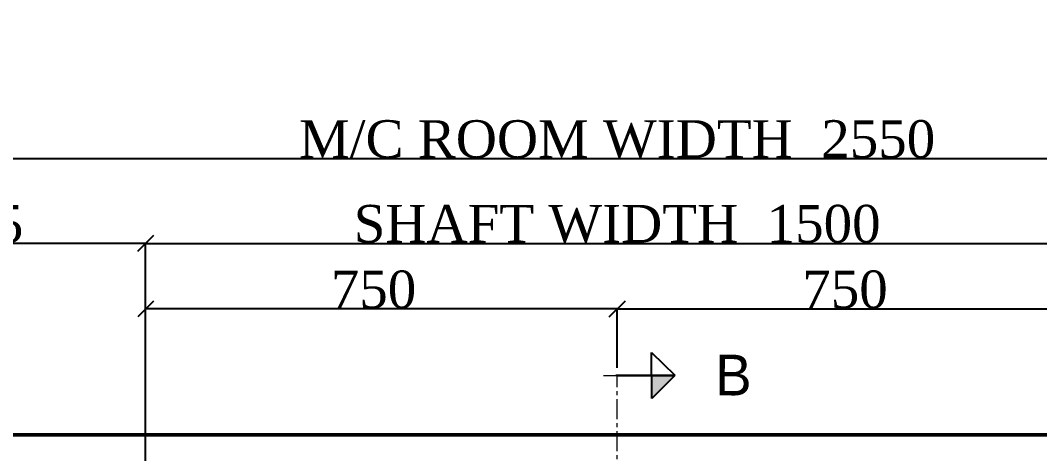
# Model space of a CAD drawing. Header units: millimetres. Extents: x -665 to 1025160, y -28012 to 4210.
# Drawn here: x 17528 to 19149, y -530 to 160 of the extents above; entities that cross this region are included whole.
import ezdxf

# ---------------------------------------------------------------- set-up
doc = ezdxf.new("R2010")
doc.units = ezdxf.units.MM
doc.linetypes.add('$0$CENTER', pattern=[50.8, 31.75, -6.35, 6.35, -6.35])
for name, color, linetype, lineweight in [('$0$Car', 3, 'Continuous', 18), ('$0$CL', 2, '$0$CENTER', 0), ('$0$Wall', 1, 'Continuous', 50)]:
    doc.layers.add(name, color=color, linetype=linetype, lineweight=lineweight)
doc.styles.add('$0$nassar2', font='cent.shx', dxfattribs={"height": 60})
doc.dimstyles.new('$0$Nassar2', dxfattribs={"dimtxt": 35, "dimasz": 25, "dimexe": 1.25, "dimexo": 0.625, "dimtad": 1, "dimtxsty": '$0$nassar2', "dimblk": '$0$_Oblique', "dimcen": 2.5, "dimadec": 0, "dimazin": 0, "dimtfac": 1, "dimtmove": 0, "dimatfit": 3, "dimldrblk": '$0$_Oblique', "dimfxl": 1, "dimarcsym": 0})

# ---------------------------------------------------------------- blocks, each defined once
blk = doc.blocks.new('$0$_Oblique')
at = {"color": 0, "linetype": 'ByBlock', "lineweight": -2}
blk.add_line((-0.5, -0.5), (0.5, 0.5), dxfattribs=at)
blk = doc.blocks.new('*D62')
at = {"color": 0, "lineweight": -2, "transparency": 16777216}
for p, q in [((17726.9, -500.1), (17726.9, -298.6)), ((18476.9, -299.8), (17726.9, -299.8)), ((18476.9, -393.7), (18476.9, -298.6))]:
    blk.add_line(p, q, dxfattribs=at)
at = {"layer": 'Defpoints', "color": 0, "transparency": 16777216}
for p in [(17726.9, -299.8), (18476.9, -394.3), (17726.9, -500.7)]:
    blk.add_point(p, dxfattribs=at)
at = {"color": 0, "lineweight": -2, "transparency": 16777216, "xscale": 25, "yscale": 25, "zscale": 25, "rotation": 180}
blk.add_blockref('$0$_Oblique', (17726.9, -299.8), dxfattribs=at)
at = {"color": 0, "lineweight": -2, "transparency": 16777216, "xscale": 25, "yscale": 25, "zscale": 25}
blk.add_blockref('$0$_Oblique', (18476.9, -299.8), dxfattribs=at)
at = {"color": 0, "transparency": 16777216, "insert": (18089.4, -269.2), "char_height": 60, "attachment_point": 5, "style": '$0$nassar2'}
blk.add_mtext('750', dxfattribs=at)
blk = doc.blocks.new('*D63')
at = {"color": 0, "lineweight": -2, "transparency": 16777216}
for p, q in [((18476.9, -388.9), (18476.9, -298.6)), ((18476.9, -299.8), (19226.9, -299.8)), ((19226.9, -500.1), (19226.9, -298.6))]:
    blk.add_line(p, q, dxfattribs=at)
at = {"layer": 'Defpoints', "color": 0, "transparency": 16777216}
for p in [(19226.9, -299.8), (18476.9, -389.5), (19226.9, -500.7)]:
    blk.add_point(p, dxfattribs=at)
at = {"color": 0, "lineweight": -2, "transparency": 16777216, "xscale": 25, "yscale": 25, "zscale": 25, "rotation": 180}
blk.add_blockref('$0$_Oblique', (18476.9, -299.8), dxfattribs=at)
at = {"color": 0, "lineweight": -2, "transparency": 16777216, "xscale": 25, "yscale": 25, "zscale": 25}
blk.add_blockref('$0$_Oblique', (19226.9, -299.8), dxfattribs=at)
at = {"color": 0, "transparency": 16777216, "insert": (18839.4, -269.2), "char_height": 60, "attachment_point": 5, "style": '$0$nassar2'}
blk.add_mtext('750', dxfattribs=at)
blk = doc.blocks.new('*D70')
at = {"color": 0, "lineweight": -2, "transparency": 16777216}
for p, q in [((17201.9, -703.8), (17201.9, -59.4)), ((19751.9, -60.6), (17201.9, -60.6)), ((19751.9, -703.8), (19751.9, -59.4))]:
    blk.add_line(p, q, dxfattribs=at)
at = {"layer": 'Defpoints', "color": 0, "transparency": 16777216}
for p in [(17201.9, -60.6), (17201.9, -704.4), (19751.9, -704.4)]:
    blk.add_point(p, dxfattribs=at)
at = {"color": 0, "lineweight": -2, "transparency": 16777216, "xscale": 25, "yscale": 25, "zscale": 25, "rotation": 180}
blk.add_blockref('$0$_Oblique', (17201.9, -60.6), dxfattribs=at)
at = {"color": 0, "lineweight": -2, "transparency": 16777216, "xscale": 25, "yscale": 25, "zscale": 25}
blk.add_blockref('$0$_Oblique', (19751.9, -60.6), dxfattribs=at)
at = {"color": 0, "transparency": 16777216, "insert": (18476.9, -30), "char_height": 60, "attachment_point": 5, "style": '$0$nassar2'}
blk.add_mtext('M/C ROOM WIDTH  2550', dxfattribs=at)
blk = doc.blocks.new('*D71')
at = {"color": 0, "lineweight": -2, "transparency": 16777216}
for p, q in [((17726.9, -703.8), (17726.9, -194.3)), ((19226.9, -703.8), (19226.9, -194.3)), ((17726.9, -195.6), (19226.9, -195.6))]:
    blk.add_line(p, q, dxfattribs=at)
at = {"layer": 'Defpoints', "color": 0, "transparency": 16777216}
for p in [(19226.9, -195.6), (17726.9, -704.4), (19226.9, -704.4)]:
    blk.add_point(p, dxfattribs=at)
at = {"color": 0, "lineweight": -2, "transparency": 16777216, "xscale": 25, "yscale": 25, "zscale": 25, "rotation": 180}
blk.add_blockref('$0$_Oblique', (17726.9, -195.6), dxfattribs=at)
at = {"color": 0, "lineweight": -2, "transparency": 16777216, "xscale": 25, "yscale": 25, "zscale": 25}
blk.add_blockref('$0$_Oblique', (19226.9, -195.6), dxfattribs=at)
at = {"color": 0, "transparency": 16777216, "insert": (18476.9, -164.9), "char_height": 60, "attachment_point": 5, "style": '$0$nassar2'}
blk.add_mtext('SHAFT WIDTH  1500', dxfattribs=at)
blk = doc.blocks.new('*D73')
at = {"color": 0, "lineweight": -2, "transparency": 16777216}
for p, q in [((17201.9, -270.5), (17201.9, -194.3)), ((17726.9, -270.5), (17726.9, -194.3)), ((17726.9, -195.6), (17201.9, -195.6))]:
    blk.add_line(p, q, dxfattribs=at)
at = {"layer": 'Defpoints', "color": 0, "transparency": 16777216}
for p in [(17201.9, -195.6), (17201.9, -271.1), (17726.9, -271.1)]:
    blk.add_point(p, dxfattribs=at)
at = {"color": 0, "lineweight": -2, "transparency": 16777216, "xscale": 25, "yscale": 25, "zscale": 25, "rotation": 180}
blk.add_blockref('$0$_Oblique', (17201.9, -195.6), dxfattribs=at)
at = {"color": 0, "lineweight": -2, "transparency": 16777216, "xscale": 25, "yscale": 25, "zscale": 25}
blk.add_blockref('$0$_Oblique', (17726.9, -195.6), dxfattribs=at)
at = {"color": 0, "transparency": 16777216, "insert": (17464.4, -164.9), "char_height": 60, "attachment_point": 5, "style": '$0$nassar2'}
blk.add_mtext('525', dxfattribs=at)

msp = doc.modelspace()

# ---------------------------------------------------------------- hatches: boundary and pattern name
at = {"layer": '$0$Car', "lineweight": 25, "ltscale": 4, "transparency": 16777216}
h = msp.add_hatch(color=256, dxfattribs=at)
h.dxf.hatch_style = 1
h.paths.add_polyline_path([(18531.899, -405.811), (18532.007, -442.562), (18568.429, -405.71)])

# ---------------------------------------------------------------- linework, layer by layer
at = {"layer": '$0$Car', "lineweight": 25, "ltscale": 4}
for p, q in [((18532.007, -442.562), (18531.805, -369.06)), ((18531.805, -369.06), (18568.546, -405.585)), ((18565.823, -405.71), (18474.643, -405.961)), ((18477.25, -405.961), (18568.429, -405.71)), ((18568.429, -405.71), (18532.007, -442.562))]:
    msp.add_line(p, q, dxfattribs=at)
at = {"layer": '$0$Car', "ltscale": 4}
msp.add_line((18455.111, -405.811), (18531.899, -405.811), dxfattribs=at)
at = {"layer": '$0$CL'}
msp.add_line((18476.91, -2812.325), (18476.91, -405.67), dxfattribs=at)
at = {"layer": '$0$Wall'}
msp.add_lwpolyline([(19751.91, -3604.378), (19951.91, -3604.378), (19951.91, -500.676), (17001.91, -500.676), (17001.91, -3604.378), (17976.91, -3604.378)], dxfattribs=at)

# ---------------------------------------------------------------- texts
at = {"ltscale": 4, "insert": (18691.053, -372.94), "char_height": 65, "attachment_point": 3, "rotation": 359.727953}
msp.add_mtext_dynamic_manual_height_columns('B', width=315.98199, gutter_width=125, heights=[0], dxfattribs=at)

# ---------------------------------------------------------------- dimensions: what is measured, and where the dimension line sits
for base, p1, p2, text, picture, middle in [((17201.91, -60.625), (19751.91, -704.378), (17201.91, -704.378), 'M/C ROOM WIDTH  <>', '*D70', (18476.91, -60.625)), ((19226.91, -195.56), (17726.91, -704.378), (19226.91, -704.378), 'SHAFT WIDTH  <>', '*D71', (18476.91, -195.56))]:
    dim = msp.add_linear_dim(base=base, p1=p1, p2=p2, text=text, dimstyle='$0$Nassar2')
    dim.commit()
    dim.dimension.update_dxf_attribs({"geometry": picture, "text_midpoint": middle, "dimtype": 160})
for base, p1, p2, picture, middle in [((17201.91, -195.56), (17726.91, -271.11), (17201.91, -271.11), '*D73', (17464.41, -195.56)), ((17726.91, -299.844), (18476.907, -394.344), (17726.91, -500.676), '*D62', (18089.408, -299.844)), ((19226.91, -299.844), (18476.91, -389.543), (19226.91, -500.676), '*D63', (18839.41, -299.844))]:
    dim = msp.add_linear_dim(base=base, p1=p1, p2=p2, dimstyle='$0$Nassar2')
    dim.commit()
    dim.dimension.update_dxf_attribs({"geometry": picture, "text_midpoint": middle, "dimtype": 160})

doc.saveas('drawing.dxf')
